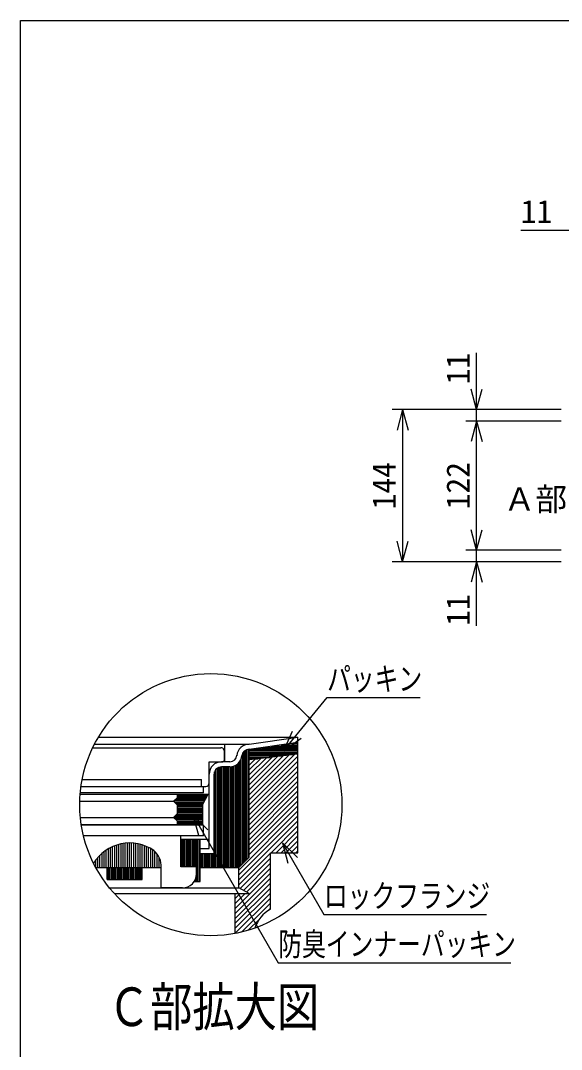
# Model space of a CAD drawing. Units: millimetres, scale not verified. Extents: x -1365 to 1365, y -930 to 870.
# Drawn here: x -1365 to -853, y -104 to 870 of the extents above; entities that cross this region are included whole.
import ezdxf
from ezdxf.enums import TextEntityAlignment as Align

# ---------------------------------------------------------------- set-up
doc = ezdxf.new("R2010")
doc.units = ezdxf.units.MM
doc.header["$LTSCALE"] = 10
for name, color, linetype in [('0-5_寸法線', 7, 'Continuous'), ('0-7_枠細線', 5, 'Continuous'), ('0-8_枠中線', 5, 'Continuous'), ('0-A_極細1', 7, 'Continuous'), ('0-D_寸法1', 7, 'Continuous')]:
    doc.layers.add(name, color=color, linetype=linetype)
doc.styles.add('ＭＳ ゴシック', font='')
doc.styles.get('ＭＳ ゴシック').set_extended_font_data('MS Gothic')

msp = doc.modelspace()

# ---------------------------------------------------------------- linework, layer by layer
at = {"layer": '0-5_寸法線'}
for p, q in [((-891.52, 671.58), (-822.33, 671.58)), ((-933.33, 490.58), (-933.33, 555.48)), ((-933.33, 501.58), (-938.51, 520.9)), ((-933.33, 501.58), (-928.16, 520.9)), ((-853.33, 501.58), (-1013.33, 501.58)), ((-1003.33, 501.58), (-1008.51, 482.26)), ((-1003.33, 501.58), (-998.16, 482.26)), ((-1003.33, 501.58), (-1003.33, 357.58)), ((-853.33, 501.58), (-943.33, 501.58)), ((-853.33, 490.58), (-943.33, 490.58)), ((-933.33, 490.58), (-938.51, 471.26)), ((-933.33, 490.58), (-928.16, 471.26)), ((-933.33, 368.58), (-933.33, 490.58)), ((-933.33, 368.58), (-938.51, 387.9)), ((-933.33, 368.58), (-928.16, 387.9)), ((-1003.33, 357.58), (-1008.51, 376.9)), ((-1003.33, 357.58), (-998.16, 376.9)), ((-853.33, 368.58), (-943.33, 368.58)), ((-933.33, 296.86), (-933.33, 368.58)), ((-853.33, 357.58), (-1013.33, 357.58)), ((-853.33, 357.58), (-943.33, 357.58)), ((-933.33, 357.58), (-938.51, 338.26)), ((-933.33, 357.58), (-928.16, 338.26))]:
    msp.add_line(p, q, dxfattribs=at)
at = {"layer": '0-8_枠中線'}
msp.add_lwpolyline([(-1365, -930), (-1365, 870), (1365, 870), (1365, -930)], close=True, dxfattribs=at)
at = {"layer": '0-A_極細1'}
for p, q in [((-1291.37, 191.31), (-1102.43, 191.31)), ((-1148.57, 184.74), (-1102.43, 191.31)), ((-1148.57, 180.02), (-1102.43, 186.6)), ((-1108.99, 185.66), (-1102.43, 185.66)), ((-1102.43, 186.69), (-1102.43, 191.31)), ((-1102.43, 85.73), (-1102.43, 191.21)), ((-1296.71, 181.4), (-1175.43, 181.4)), ((-1295.04, 184.74), (-1148.57, 184.74)), ((-1172.09, 169.4), (-1172.09, 178.07)), ((-1171.76, 168.07), (-1171.76, 184.74)), ((-1154.7, 71.79), (-1154.7, 176.43)), ((-1153.37, 73.12), (-1153.37, 178.16)), ((-1152.04, 74.46), (-1152.04, 179.15)), ((-1150.7, 75.79), (-1150.7, 179.74)), ((-1149.37, 77.12), (-1149.37, 180.02)), ((-1148.57, 77.93), (-1148.57, 180.07)), ((-1148.57, 178.99), (-1102.43, 178.99)), ((-1148.57, 177.66), (-1102.43, 177.66)), ((-1148.57, 176.33), (-1102.43, 176.33)), ((-1146.44, 180.33), (-1102.43, 180.33)), ((-1137.08, 181.66), (-1102.43, 181.66)), ((-1127.72, 182.99), (-1102.43, 182.99)), ((-1118.36, 184.33), (-1102.43, 184.33)), ((-1166.82, 168.07), (-1174.76, 168.07)), ((-1160.04, 68.07), (-1160.04, 165.66)), ((-1158.7, 68.07), (-1158.7, 166.82)), ((-1157.37, 69.12), (-1157.37, 168.47)), ((-1156.04, 70.46), (-1156.04, 171.24)), ((-1102.43, 175.36), (-1148.57, 170.02)), ((-1148.57, 174.99), (-1105.57, 174.99)), ((-1148.57, 132.06), (-1105.64, 174.99)), ((-1148.57, 136.77), (-1110.97, 174.37)), ((-1148.57, 141.49), (-1116.3, 173.75)), ((-1148.57, 173.66), (-1117.11, 173.66)), ((-1148.57, 127.35), (-1102.43, 173.49)), ((-1148.57, 146.2), (-1121.63, 173.14)), ((-1148.57, 150.92), (-1126.96, 172.52)), ((-1148.57, 172.33), (-1128.64, 172.33)), ((-1148.57, 155.63), (-1132.29, 171.91)), ((-1148.57, 160.35), (-1137.62, 171.29)), ((-1148.57, 170.99), (-1140.18, 170.99)), ((-1148.57, 165.06), (-1142.95, 170.67)), ((-1148.57, 169.77), (-1148.28, 170.06)), ((-1148.57, 122.63), (-1102.43, 168.77)), ((-1186.43, 86.07), (-1186.43, 156.4)), ((-1181.76, 81.4), (-1181.76, 156.4)), ((-1181.37, 68.07), (-1181.37, 158.7)), ((-1180.04, 68.07), (-1180.04, 161)), ((-1178.7, 68.07), (-1178.7, 162.19)), ((-1177.37, 68.07), (-1177.37, 162.9)), ((-1176.04, 68.07), (-1176.04, 163.29)), ((-1166.82, 163.4), (-1174.76, 163.4)), ((-1174.7, 68.07), (-1174.7, 163.4)), ((-1173.37, 68.07), (-1173.37, 163.4)), ((-1172.04, 68.07), (-1172.04, 163.4)), ((-1170.7, 68.07), (-1170.7, 163.4)), ((-1169.37, 68.07), (-1169.37, 163.4)), ((-1168.04, 68.07), (-1168.04, 163.4)), ((-1166.7, 68.07), (-1166.7, 163.4)), ((-1165.37, 68.07), (-1165.37, 163.5)), ((-1164.04, 68.07), (-1164.04, 163.75)), ((-1162.7, 68.07), (-1162.7, 164.18)), ((-1161.37, 68.07), (-1161.37, 164.8)), ((-1148.57, 117.92), (-1102.43, 164.06)), ((-1148.57, 113.2), (-1102.43, 159.34)), ((-1306.7, 151.4), (-1193.76, 151.4)), ((-1193.76, 144.74), (-1193.76, 151.4)), ((-1148.57, 108.49), (-1102.43, 154.63)), ((-1148.57, 103.78), (-1102.43, 149.92)), ((-1308.63, 137.45), (-1187.43, 137.45)), ((-1191.76, 138.74), (-1308.52, 138.74)), ((-1307.82, 144.74), (-1189.76, 144.74)), ((-1216.76, 137.45), (-1216.76, 134.11)), ((-1192.76, 127.45), (-1187.43, 137.45)), ((-1191.76, 138.74), (-1191.76, 144.74)), ((-1148.57, 99.06), (-1102.43, 145.2)), ((-1148.57, 94.35), (-1102.43, 140.49)), ((-1308.98, 130.78), (-1220.09, 130.78)), ((-1220.09, 130.78), (-1216.76, 134.11)), ((-1216.76, 127.45), (-1220.09, 130.78)), ((-1219.88, 130.99), (-1190.87, 130.99)), ((-1218.97, 129.66), (-1191.58, 129.66)), ((-1218.54, 132.33), (-1190.15, 132.33)), ((-1217.64, 128.33), (-1192.29, 128.33)), ((-1217.21, 133.66), (-1189.44, 133.66)), ((-1216.76, 136.33), (-1188.02, 136.33)), ((-1216.76, 134.99), (-1188.73, 134.99)), ((-1216.76, 127.45), (-1216.76, 118.78)), ((-1216.76, 126.99), (-1192.76, 126.99)), ((-1192.76, 127.45), (-1192.76, 108.78)), ((-1148.57, 89.63), (-1102.43, 135.77)), ((-1148.57, 84.92), (-1102.43, 131.06)), ((-1217.88, 117.66), (-1192.76, 117.66)), ((-1216.76, 125.66), (-1192.76, 125.66)), ((-1216.76, 124.33), (-1192.76, 124.33)), ((-1216.76, 122.99), (-1192.76, 122.99)), ((-1216.76, 121.66), (-1192.76, 121.66)), ((-1216.76, 120.33), (-1192.76, 120.33)), ((-1216.76, 118.99), (-1192.76, 118.99)), ((-1158.43, 65.63), (-1102.43, 121.63)), ((-1158.43, 60.92), (-1102.43, 116.92)), ((-1148.57, 80.21), (-1102.43, 126.35)), ((-1308.44, 115.45), (-1220.09, 115.45)), ((-1307.6, 108.78), (-1192.76, 108.78)), ((-1191.76, 108.08), (-1307.49, 108.08)), ((-1219.64, 114.99), (-1192.76, 114.99)), ((-1219.21, 116.33), (-1192.76, 116.33)), ((-1218.31, 113.66), (-1192.76, 113.66)), ((-1216.97, 112.33), (-1192.76, 112.33)), ((-1216.76, 112.11), (-1216.76, 108.78)), ((-1216.76, 110.99), (-1192.76, 110.99)), ((-1216.76, 109.66), (-1192.76, 109.66)), ((-1191.76, 98.08), (-1191.76, 108.08)), ((-1158.43, 56.2), (-1102.43, 112.2)), ((-1127.89, 82.02), (-1102.43, 107.49)), ((-1213.43, 98.08), (-1305.48, 98.08)), ((-1191.76, 98.08), (-1213.43, 98.08)), ((-1213.43, 68.74), (-1213.43, 98.08)), ((-1123.18, 82.02), (-1102.43, 102.78)), ((-1118.46, 82.02), (-1102.43, 98.06)), ((-1277.84, 68.07), (-1277.84, 87.86)), ((-1275.84, 68.07), (-1275.84, 88.68)), ((-1273.84, 68.07), (-1273.84, 89.37)), ((-1271.84, 68.07), (-1271.84, 89.95)), ((-1269.84, 68.07), (-1269.84, 90.41)), ((-1267.84, 68.07), (-1267.84, 90.77)), ((-1265.84, 68.07), (-1265.84, 91.03)), ((-1263.84, 68.07), (-1263.84, 91.18)), ((-1261.84, 68.07), (-1261.84, 91.24)), ((-1259.84, 68.07), (-1259.84, 91.19)), ((-1257.84, 68.07), (-1257.84, 91.05)), ((-1255.84, 68.07), (-1255.84, 90.8)), ((-1253.84, 68.07), (-1253.84, 90.45)), ((-1251.84, 68.07), (-1251.84, 89.99)), ((-1249.84, 68.07), (-1249.84, 89.42)), ((-1247.84, 68.07), (-1247.84, 88.74)), ((-1245.84, 68.07), (-1245.84, 87.94)), ((-1213.43, 94.74), (-1186.43, 94.74)), ((-1213.37, 68.74), (-1213.37, 94.74)), ((-1212.04, 68.74), (-1212.04, 94.74)), ((-1210.7, 68.74), (-1210.7, 94.74)), ((-1209.37, 68.74), (-1209.37, 94.74)), ((-1208.04, 68.74), (-1208.04, 94.74)), ((-1206.7, 68.74), (-1206.7, 94.74)), ((-1205.37, 68.74), (-1205.37, 94.74)), ((-1204.04, 68.74), (-1204.04, 94.74)), ((-1202.7, 68.74), (-1202.7, 94.74)), ((-1201.37, 68.74), (-1201.37, 94.74)), ((-1200.04, 68.74), (-1200.04, 94.74)), ((-1198.7, 68.74), (-1198.7, 94.74)), ((-1197.37, 54.74), (-1197.37, 94.74)), ((-1196.04, 54.74), (-1196.04, 94.74)), ((-1195.09, 54.74), (-1195.09, 94.74)), ((-1113.75, 82.02), (-1102.43, 93.35)), ((-1109.03, 82.02), (-1102.43, 88.63)), ((-1289.84, 68.07), (-1289.84, 79.72)), ((-1287.84, 68.07), (-1287.84, 81.56)), ((-1285.84, 68.07), (-1285.84, 83.17)), ((-1283.84, 68.07), (-1283.84, 84.59)), ((-1281.84, 68.07), (-1281.84, 85.83)), ((-1279.84, 68.07), (-1279.84, 86.92)), ((-1243.84, 68.07), (-1243.84, 87)), ((-1241.84, 68.07), (-1241.84, 85.93)), ((-1239.84, 68.07), (-1239.84, 84.7)), ((-1237.84, 68.07), (-1237.84, 83.11)), ((-1235.84, 68.07), (-1235.84, 80.86)), ((-1195.09, 86.07), (-1186.43, 86.07)), ((-1195.09, 81.4), (-1181.76, 81.4)), ((-1194.7, 68.07), (-1194.7, 81.4)), ((-1193.37, 68.07), (-1193.37, 81.4)), ((-1192.04, 68.07), (-1192.04, 81.4)), ((-1190.7, 68.07), (-1190.7, 81.4)), ((-1189.37, 68.07), (-1189.37, 81.4)), ((-1188.04, 68.07), (-1188.04, 81.4)), ((-1186.7, 68.07), (-1186.7, 81.4)), ((-1185.37, 68.07), (-1185.37, 81.4)), ((-1184.04, 68.07), (-1184.04, 81.4)), ((-1182.7, 68.07), (-1182.7, 81.4)), ((-1158.43, 51.49), (-1128.43, 81.49)), ((-1128.43, 28.69), (-1128.43, 82.02)), ((-1104.32, 82.02), (-1102.43, 83.92)), ((-1295.84, 71.86), (-1295.84, 72.17)), ((-1293.84, 68.07), (-1293.84, 75.12)), ((-1291.84, 68.07), (-1291.84, 77.6)), ((-1233.84, 68.07), (-1233.84, 77.64)), ((-1231.84, 68.07), (-1231.84, 70.6)), ((-1148.57, 77.93), (-1158.43, 68.07)), ((-1157.18, 48.02), (-1128.43, 76.78)), ((-1154.12, 46.36), (-1128.43, 72.06)), ((-1293.86, 68.07), (-1231.76, 68.07)), ((-1283.18, 56.74), (-1283.18, 68.07)), ((-1282.7, 56.74), (-1282.7, 68.07)), ((-1281.37, 56.74), (-1281.37, 68.07)), ((-1280.04, 56.74), (-1280.04, 68.07)), ((-1278.7, 56.74), (-1278.7, 68.07)), ((-1277.37, 56.74), (-1277.37, 68.07)), ((-1276.04, 56.74), (-1276.04, 68.07)), ((-1274.7, 56.74), (-1274.7, 68.07)), ((-1273.37, 56.74), (-1273.37, 68.07)), ((-1272.04, 56.74), (-1272.04, 68.07)), ((-1270.7, 56.74), (-1270.7, 68.07)), ((-1269.37, 56.74), (-1269.37, 68.07)), ((-1268.04, 56.74), (-1268.04, 68.07)), ((-1266.7, 56.74), (-1266.7, 68.07)), ((-1265.37, 56.74), (-1265.37, 68.07)), ((-1264.04, 56.74), (-1264.04, 68.07)), ((-1262.7, 56.74), (-1262.7, 68.07)), ((-1261.37, 56.74), (-1261.37, 68.07)), ((-1260.04, 56.74), (-1260.04, 68.07)), ((-1258.7, 56.74), (-1258.7, 68.07)), ((-1257.37, 56.74), (-1257.37, 68.07)), ((-1256.04, 56.74), (-1256.04, 68.07)), ((-1254.7, 56.74), (-1254.7, 68.07)), ((-1253.37, 56.74), (-1253.37, 68.07)), ((-1252.04, 56.74), (-1252.04, 68.07)), ((-1250.7, 56.74), (-1250.7, 68.07)), ((-1249.85, 56.74), (-1249.85, 68.07)), ((-1231.76, 48.74), (-1231.76, 68.07)), ((-1198.7, 54.74), (-1198.7, 59.36)), ((-1195.09, 68.07), (-1158.43, 68.07)), ((-1161.76, 29.3), (-1128.43, 62.63)), ((-1151.06, 44.71), (-1128.43, 67.35)), ((-1283.18, 56.74), (-1249.85, 56.74)), ((-1211.76, 48.74), (-1231.76, 48.74)), ((-1200.63, 54.74), (-1195.09, 54.74)), ((-1200.04, 54.74), (-1200.04, 55.72)), ((-1161.76, 24.59), (-1128.43, 57.92)), ((-1161.76, 19.87), (-1128.43, 53.21)), ((-1280.78, 48.69), (-1158.43, 48.69)), ((-1276.13, 43.36), (-1148.57, 43.36)), ((-1161.76, 15.16), (-1128.43, 48.49)), ((-1161.76, 10.44), (-1128.43, 43.78)), ((-1161.76, 5.59), (-1161.76, 43.36)), ((-1161.76, 34.01), (-1152.42, 43.36)), ((-1161.76, 38.73), (-1157.13, 43.36)), ((-1161.76, 5.73), (-1128.43, 39.06)), ((-1155.93, 6.85), (-1128.43, 34.35)), ((-1131.06, 27), (-1128.43, 29.64)), ((-1149.48, 8.58), (-1138.93, 19.13))]:
    msp.add_line(p, q, dxfattribs=at)
for points in [[(-1186.43, 148.07), (-1186.43, 168.07), (-1173.43, 168.07)], [(-1216.76, 112.11), (-1220.09, 115.45), (-1216.76, 118.78)], [(-1128.43, 82.02), (-1102.43, 82.02), (-1102.43, 85.73)], [(-1198.43, 62.08), (-1198.43, 68.74), (-1213.43, 68.74)], [(-1148.57, 43.36), (-1158.43, 48.69), (-1158.43, 68.07)]]:
    msp.add_lwpolyline(points, dxfattribs=at)
msp.add_circle((-1184.92, 127.51), 124.1, dxfattribs=at)
for centre, radius, start, end in [((-1175.43, 178.07), 3.33, 24.05455, 90), ((-1175.43, 178.07), 3.33, 0, 24.05455), ((-1148.57, 173.07), 11.67, 90, 175.84901), ((-1148.57, 173.07), 7, 90, 175.84901), ((-1174.76, 156.4), 11.67, 90, 180), ((-1173.43, 169.4), 1.33, 270, 360), ((-1166.82, 174.74), 6.67, 270, 356.64911), ((-1166.82, 174.74), 11.33, 270, 356.64911), ((-1174.76, 156.4), 7, 90, 180), ((-1189.76, 148.07), 3.33, 270, 360), ((-1261.76, 51.24), 40, 55.16629, 148.68485), ((-1251.76, 68.74), 20, 358.0749, 50.0295), ((-1211.76, 62.08), 13.33, 270, 360), ((-1111.76, -0.18), 33.33, 120, 161.13979)]:
    msp.add_arc(centre, radius, start, end, dxfattribs=at)
at = {"layer": '0-D_寸法1'}
for p, q in [((-1115.71, 178.7), (-1107.55, 196.96)), ((-1115.71, 178.7), (-1099.52, 190.43)), ((-1201.79, 117.81), (-1187.65, 103.66)), ((-1201.79, 117.81), (-1196.61, 98.49)), ((-1117.09, 91.53), (-1102.95, 77.38)), ((-1117.09, 91.53), (-1111.91, 72.21))]:
    msp.add_line(p, q, dxfattribs=at)
for points in [[(-1115.71, 178.7), (-1074.8, 229.06), (-986.8, 229.06)], [(-1201.79, 117.81), (-1121.01, -22.11), (-901.01, -22.11)], [(-1117.09, 91.53), (-1077.83, 23.54), (-923.83, 23.54)]]:
    msp.add_lwpolyline(points, dxfattribs=at)

# ---------------------------------------------------------------- texts
at = {"layer": '0-5_寸法線', "style": 'ＭＳ ゴシック'}
for s, p in [('11', (-891.52, 671.58)), ('Ａ部', (-907.62, 399.31))]:
    msp.add_text(s, height=21.99, dxfattribs=at).set_placement(p, align=Align.BOTTOM_LEFT)
for s, p in [('11', (-933.33, 525.48)), ('144', (-1003.33, 407.08)), ('122', (-933.33, 407.08)), ('11', (-933.33, 296.86))]:
    msp.add_text(s, height=21.99, rotation=90, dxfattribs=at).set_placement(p, align=Align.BOTTOM_LEFT)
at = {"layer": '0-7_枠細線', "style": 'ＭＳ ゴシック', "width": 0.8}
msp.add_text('Ｃ部拡大図', height=36.66, dxfattribs=at).set_placement((-1282.34, -93.2), align=Align.BOTTOM_LEFT)
at = {"layer": '0-D_寸法1', "style": 'ＭＳ ゴシック', "width": 0.75}
for s, p in [('パッキン', (-1074.8, 229.06)), ('ロックフランジ', (-1077.83, 23.54)), ('防臭インナーパッキン', (-1121.01, -22.11))]:
    msp.add_text(s, height=21.99, dxfattribs=at).set_placement(p, align=Align.BOTTOM_LEFT)

doc.saveas('drawing.dxf')
